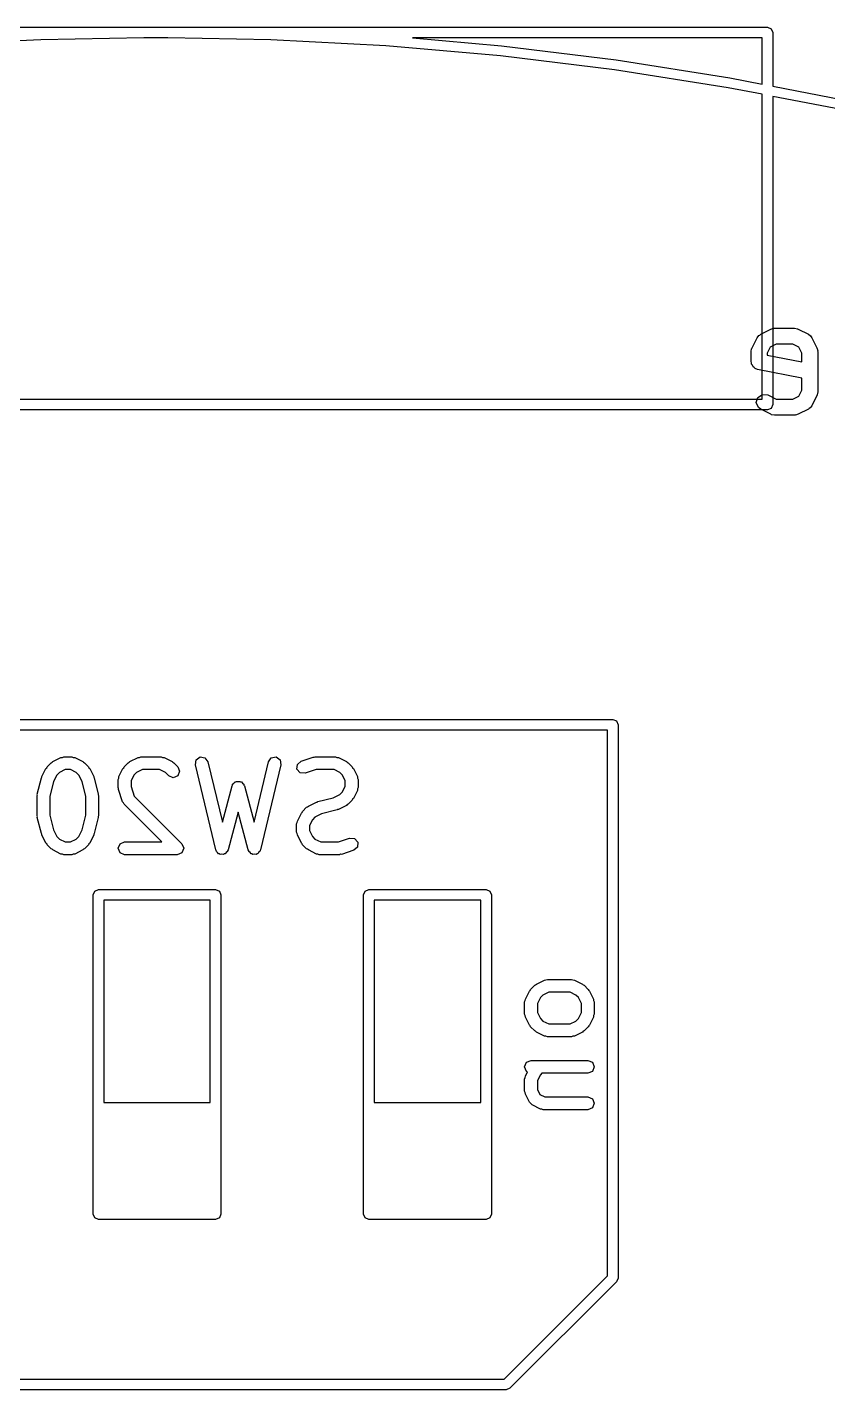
# Model space of a CAD drawing. Extents: x 107.3 to 170.9, y -113.5 to -51.4.
# Drawn here: x 137.91 to 145.43, y -64.2 to -51.39 of the extents above; entities that cross this region are included whole.
import ezdxf

# ---------------------------------------------------------------- set-up
doc = ezdxf.new("R2010")
doc.units = 0
doc.layers.add('BLACK', color=7, linetype='CONTINUOUS')

msp = doc.modelspace()

# ---------------------------------------------------------------- linework, layer by layer
at = {"layer": 'BLACK', "linetype": 'CONTINUOUS'}
for p, q in [((133.36, -51.3934), (144.86, -51.3934)), ((144.86, -51.3934), (144.895, -51.408)), ((144.895, -51.408), (144.91, -51.4434)), ((144.91, -51.4434), (144.91, -51.9462)), ((138.036, -51.5103), (136.957, -51.5668)), ((139.004, -51.4934), (138.036, -51.5103)), ((139.229, -51.4934), (139.004, -51.4934)), ((140.197, -51.5103), (139.229, -51.4934)), ((141.276, -51.5668), (140.197, -51.5103)), ((142.352, -51.661), (141.276, -51.5668)), ((141.527, -51.4934), (142.362, -51.5665)), ((144.81, -51.4934), (141.527, -51.4934)), ((142.362, -51.5665), (143.438, -51.6985)), ((144.81, -51.9268), (144.81, -51.4934)), ((143.424, -51.7927), (142.352, -51.661)), ((143.438, -51.6985), (144.508, -51.8681)), ((144.492, -51.9617), (143.424, -51.7927)), ((144.81, -52.0236), (144.492, -51.9617)), ((144.508, -51.8681), (144.81, -51.9268)), ((144.91, -51.9462), (145.572, -52.0749)), ((144.81, -54.89), (144.81, -52.0236)), ((145.552, -52.1679), (144.91, -52.043)), ((144.91, -52.043), (144.91, -54.94)), ((144.779, -54.2903), (144.789, -54.2858)), ((144.789, -54.2858), (144.797, -54.2777)), ((144.797, -54.2777), (144.892, -54.23)), ((144.892, -54.23), (144.917, -54.2226)), ((144.917, -54.2226), (144.921, -54.2236)), ((144.921, -54.2236), (144.926, -54.2221)), ((144.926, -54.2221), (145.116, -54.2221)), ((145.116, -54.2221), (145.142, -54.2266)), ((145.142, -54.2266), (145.145, -54.2295)), ((145.145, -54.2295), (145.15, -54.23)), ((145.15, -54.23), (145.245, -54.2777)), ((145.245, -54.2777), (145.266, -54.2932)), ((144.708, -54.44), (144.712, -54.4143)), ((144.712, -54.4143), (144.715, -54.4109)), ((144.715, -54.4109), (144.716, -54.4064)), ((144.716, -54.4064), (144.763, -54.3112)), ((144.763, -54.3112), (144.779, -54.2903)), ((144.886, -54.4006), (144.858, -54.4577)), ((144.943, -54.3721), (144.886, -54.4006)), ((145.098, -54.3721), (144.943, -54.3721)), ((145.155, -54.4006), (145.098, -54.3721)), ((145.184, -54.4577), (145.155, -54.4006)), ((145.266, -54.2932), (145.27, -54.3035)), ((145.27, -54.3035), (145.278, -54.3112)), ((145.278, -54.3112), (145.326, -54.4064)), ((145.326, -54.4064), (145.334, -54.4314)), ((144.708, -54.5352), (144.708, -54.44)), ((144.712, -54.5469), (144.708, -54.5352)), ((144.858, -54.4577), (144.858, -54.4737)), ((144.858, -54.4737), (145.184, -54.539)), ((145.184, -54.539), (145.184, -54.4577)), ((145.334, -54.4314), (145.332, -54.4358)), ((145.332, -54.4358), (145.334, -54.44)), ((145.334, -54.44), (145.334, -54.8209)), ((144.712, -54.5592), (144.712, -54.5469)), ((144.721, -54.5702), (144.712, -54.5592)), ((144.725, -54.5834), (144.721, -54.5702)), ((144.736, -54.5896), (144.725, -54.5834)), ((144.744, -54.5993), (144.736, -54.5896)), ((144.768, -54.6088), (144.744, -54.5993)), ((145.184, -54.6919), (144.768, -54.6088)), ((145.184, -54.8032), (145.184, -54.6919)), ((133.41, -54.89), (144.81, -54.89)), ((144.756, -54.9207), (144.77, -54.8715)), ((144.776, -54.9677), (144.756, -54.9207)), ((144.77, -54.8715), (144.813, -54.8432)), ((144.813, -54.8432), (144.864, -54.8491)), ((144.864, -54.8491), (144.943, -54.8888)), ((144.943, -54.8888), (145.098, -54.8888)), ((145.098, -54.8888), (145.155, -54.8603)), ((145.155, -54.8603), (145.184, -54.8032)), ((145.326, -54.8545), (145.278, -54.9497)), ((145.327, -54.85), (145.326, -54.8545)), ((145.329, -54.8466), (145.327, -54.85)), ((145.334, -54.8209), (145.329, -54.8466)), ((144.86, -54.99), (133.36, -54.99)), ((144.797, -54.9832), (144.776, -54.9677)), ((144.892, -55.0309), (144.797, -54.9832)), ((144.895, -54.9754), (144.86, -54.99)), ((144.897, -55.0314), (144.892, -55.0309)), ((144.91, -54.94), (144.895, -54.9754)), ((144.9, -55.0343), (144.897, -55.0314)), ((144.926, -55.0388), (144.9, -55.0343)), ((145.116, -55.0388), (144.926, -55.0388)), ((145.12, -55.0372), (145.116, -55.0388)), ((145.125, -55.0383), (145.12, -55.0372)), ((145.15, -55.0309), (145.125, -55.0383)), ((145.245, -54.9832), (145.15, -55.0309)), ((145.253, -54.9751), (145.245, -54.9832)), ((145.263, -54.9706), (145.253, -54.9751)), ((145.278, -54.9497), (145.263, -54.9706)), ((134.847, -57.8976), (143.407, -57.8976)), ((143.357, -57.9976), (134.897, -57.9976)), ((143.357, -63.1269), (143.357, -57.9976)), ((143.407, -57.8976), (143.442, -57.9122)), ((143.442, -57.9122), (143.457, -57.9476)), ((143.457, -57.9476), (143.457, -63.1476)), ((138.148, -58.2939), (138.224, -58.2558)), ((138.224, -58.2558), (138.238, -58.2548)), ((138.238, -58.2548), (138.251, -58.2495)), ((138.251, -58.2495), (138.327, -58.2495)), ((138.327, -58.2495), (138.34, -58.2548)), ((138.34, -58.2548), (138.354, -58.2558)), ((138.354, -58.2558), (138.43, -58.2939)), ((138.871, -58.2939), (138.948, -58.2558)), ((138.948, -58.2558), (138.962, -58.2548)), ((138.962, -58.2548), (138.974, -58.2495)), ((138.974, -58.2495), (139.165, -58.2495)), ((139.165, -58.2495), (139.178, -58.2548)), ((139.178, -58.2548), (139.192, -58.2558)), ((139.192, -58.2558), (139.268, -58.2939)), ((139.495, -58.2781), (139.532, -58.2511)), ((139.532, -58.2511), (139.577, -58.2584)), ((139.577, -58.2584), (139.604, -58.2956)), ((140.173, -58.2956), (140.2, -58.2584)), ((140.2, -58.2584), (140.245, -58.2511)), ((140.245, -58.2511), (140.283, -58.2781)), ((140.479, -58.2907), (140.594, -58.2526)), ((140.594, -58.2526), (140.603, -58.2533)), ((140.603, -58.2533), (140.613, -58.2495)), ((140.613, -58.2495), (140.803, -58.2495)), ((140.803, -58.2495), (140.816, -58.2548)), ((140.816, -58.2548), (140.83, -58.2558)), ((140.83, -58.2558), (140.906, -58.2939)), ((138.045, -58.4351), (138.083, -58.3589)), ((138.083, -58.3589), (138.09, -58.3524)), ((138.09, -58.3524), (138.094, -58.3433)), ((138.094, -58.3433), (138.132, -58.3052)), ((138.132, -58.3052), (138.141, -58.3014)), ((138.141, -58.3014), (138.148, -58.2939)), ((138.265, -58.3695), (138.21, -58.3969)), ((138.313, -58.3695), (138.265, -58.3695)), ((138.367, -58.3969), (138.313, -58.3695)), ((138.43, -58.2939), (138.436, -58.3014)), ((138.436, -58.3014), (138.445, -58.3052)), ((138.445, -58.3052), (138.484, -58.3433)), ((138.484, -58.3433), (138.487, -58.3524)), ((138.487, -58.3524), (138.495, -58.3589)), ((138.495, -58.3589), (138.533, -58.4351)), ((138.768, -58.4351), (138.806, -58.3589)), ((138.806, -58.3589), (138.814, -58.3524)), ((138.814, -58.3524), (138.818, -58.3433)), ((138.818, -58.3433), (138.856, -58.3052)), ((138.856, -58.3052), (138.865, -58.3014)), ((138.865, -58.3014), (138.871, -58.2939)), ((138.989, -58.3695), (138.934, -58.3969)), ((139.151, -58.3695), (138.989, -58.3695)), ((139.206, -58.3969), (139.151, -58.3695)), ((139.268, -58.2939), (139.274, -58.3014)), ((139.274, -58.3014), (139.284, -58.3052)), ((139.284, -58.3052), (139.322, -58.3433)), ((139.322, -58.3433), (139.339, -58.3857)), ((139.339, -58.3857), (139.322, -58.4281)), ((139.487, -58.3234), (139.495, -58.2781)), ((139.678, -59.1234), (139.487, -58.3234)), ((139.604, -58.2956), (139.74, -58.8643)), ((140.038, -58.8643), (140.173, -58.2956)), ((140.29, -58.3234), (140.099, -59.1234)), ((140.283, -58.2781), (140.29, -58.3234)), ((140.441, -58.3666), (140.445, -58.3208)), ((140.471, -58.4013), (140.441, -58.3666)), ((140.445, -58.3208), (140.479, -58.2907)), ((140.622, -58.3695), (140.517, -58.4045)), ((140.789, -58.3695), (140.622, -58.3695)), ((140.844, -58.3969), (140.789, -58.3695)), ((140.906, -58.2939), (140.912, -58.3014)), ((140.912, -58.3014), (140.922, -58.3052)), ((140.922, -58.3052), (140.96, -58.3433)), ((140.96, -58.3433), (140.963, -58.3524)), ((140.963, -58.3524), (140.971, -58.3589)), ((140.971, -58.3589), (141.009, -58.4351)), ((138.002, -58.5997), (138.04, -58.4473)), ((138.04, -58.4473), (138.044, -58.4419)), ((138.044, -58.4419), (138.045, -58.4351)), ((138.155, -58.4828), (138.12, -58.6217)), ((138.186, -58.4212), (138.155, -58.4828)), ((138.21, -58.3969), (138.186, -58.4212)), ((138.392, -58.4212), (138.367, -58.3969)), ((138.423, -58.4828), (138.392, -58.4212)), ((138.457, -58.6216), (138.423, -58.4828)), ((138.533, -58.4351), (138.533, -58.4419)), ((138.533, -58.4419), (138.537, -58.4473)), ((138.537, -58.4473), (138.575, -58.5997)), ((138.762, -58.4619), (138.767, -58.449)), ((138.762, -58.5381), (138.762, -58.4619)), ((138.767, -58.449), (138.768, -58.4351)), ((138.909, -58.4212), (138.882, -58.4761)), ((138.882, -58.4761), (138.882, -58.5283)), ((138.934, -58.3969), (138.909, -58.4212)), ((139.237, -58.4281), (139.206, -58.3969)), ((139.279, -58.4457), (139.237, -58.4281)), ((139.322, -58.4281), (139.279, -58.4457)), ((139.836, -58.5161), (139.837, -58.508)), ((139.837, -58.508), (139.849, -58.4985)), ((139.849, -58.4985), (139.859, -58.4862)), ((139.859, -58.4862), (139.867, -58.4851)), ((139.867, -58.4851), (139.873, -58.4801)), ((139.873, -58.4801), (139.889, -58.4822)), ((139.889, -58.4822), (139.904, -58.4801)), ((139.904, -58.4801), (139.911, -58.4851)), ((139.911, -58.4851), (139.919, -58.4862)), ((139.919, -58.4862), (139.928, -58.4985)), ((139.928, -58.4985), (139.941, -58.508)), ((139.941, -58.508), (139.942, -58.5161)), ((140.517, -58.4045), (140.471, -58.4013)), ((140.868, -58.4212), (140.844, -58.3969)), ((140.895, -58.4761), (140.868, -58.4212)), ((140.895, -58.5239), (140.895, -58.4761)), ((141.009, -58.4351), (141.01, -58.449)), ((141.01, -58.449), (141.015, -58.4619)), ((141.015, -58.4619), (141.015, -58.5381)), ((138, -58.6143), (138.003, -58.6072)), ((138, -58.8047), (138, -58.6143)), ((138.003, -58.6072), (138.002, -58.5997)), ((138.12, -58.6217), (138.12, -58.7974)), ((138.457, -58.7974), (138.457, -58.6216)), ((138.575, -58.5997), (138.574, -58.6072)), ((138.574, -58.6072), (138.577, -58.6143)), ((138.577, -58.6143), (138.577, -58.8047)), ((138.766, -58.5472), (138.762, -58.5381)), ((138.765, -58.557), (138.766, -58.5472)), ((138.803, -58.6713), (138.765, -58.557)), ((138.882, -58.5283), (138.913, -58.62)), ((138.913, -58.62), (139.36, -59.0671)), ((139.74, -58.8643), (139.831, -58.5226)), ((139.831, -58.5226), (139.836, -58.5161)), ((139.942, -58.5161), (139.947, -58.5226)), ((139.947, -58.5226), (140.038, -58.8643)), ((140.636, -58.6703), (140.782, -58.6338)), ((140.782, -58.6338), (140.844, -58.603)), ((140.844, -58.603), (140.868, -58.5787)), ((140.868, -58.5787), (140.895, -58.5239)), ((140.971, -58.6411), (140.963, -58.6476)), ((141.009, -58.5649), (140.971, -58.6411)), ((141.01, -58.551), (141.009, -58.5649)), ((141.015, -58.5381), (141.01, -58.551)), ((138.812, -58.6819), (138.803, -58.6713)), ((138.818, -58.6948), (138.812, -58.6819)), ((139.172, -59.0495), (138.818, -58.6948)), ((139.889, -58.7709), (139.794, -59.125)), ((139.983, -59.125), (139.889, -58.7709)), ((140.49, -58.7714), (140.494, -58.7623)), ((140.494, -58.7623), (140.532, -58.7242)), ((140.532, -58.7242), (140.541, -58.7204)), ((140.541, -58.7204), (140.548, -58.713)), ((140.548, -58.713), (140.624, -58.6749)), ((140.624, -58.6749), (140.631, -58.6744)), ((140.631, -58.6744), (140.636, -58.6703)), ((140.818, -58.7487), (140.672, -58.7852)), ((140.823, -58.7446), (140.818, -58.7487)), ((140.83, -58.7441), (140.823, -58.7446)), ((140.906, -58.706), (140.83, -58.7441)), ((140.912, -58.6986), (140.906, -58.706)), ((140.922, -58.6948), (140.912, -58.6986)), ((140.96, -58.6567), (140.922, -58.6948)), ((140.963, -58.6476), (140.96, -58.6567)), ((138.003, -58.8118), (138, -58.8047)), ((138.002, -58.8193), (138.003, -58.8118)), ((138.04, -58.9717), (138.002, -58.8193)), ((138.12, -58.7974), (138.155, -58.9362)), ((138.423, -58.9362), (138.457, -58.7974)), ((138.575, -58.8193), (138.537, -58.9717)), ((138.577, -58.8047), (138.574, -58.8118)), ((138.574, -58.8118), (138.575, -58.8193)), ((140.438, -58.8809), (140.444, -58.868)), ((140.438, -58.9571), (140.438, -58.8809)), ((140.444, -58.868), (140.445, -58.8541)), ((140.445, -58.8541), (140.483, -58.7779)), ((140.483, -58.7779), (140.49, -58.7714)), ((140.586, -58.8403), (140.558, -58.8951)), ((140.558, -58.8951), (140.558, -58.943)), ((140.61, -58.816), (140.586, -58.8403)), ((140.672, -58.7852), (140.61, -58.816)), ((138.044, -58.9772), (138.04, -58.9717)), ((138.045, -58.984), (138.044, -58.9772)), ((138.083, -59.0601), (138.045, -58.984)), ((138.155, -58.9362), (138.186, -58.9978)), ((138.186, -58.9978), (138.21, -59.0221)), ((138.21, -59.0221), (138.265, -59.0495)), ((138.313, -59.0495), (138.367, -59.0221)), ((138.367, -59.0221), (138.392, -58.9978)), ((138.392, -58.9978), (138.423, -58.9362)), ((138.533, -58.984), (138.495, -59.0601)), ((138.537, -58.9717), (138.533, -58.9772)), ((138.533, -58.9772), (138.533, -58.984)), ((140.444, -58.97), (140.438, -58.9571)), ((140.445, -58.984), (140.444, -58.97)), ((140.483, -59.0601), (140.445, -58.984)), ((140.558, -58.943), (140.586, -58.9978)), ((140.586, -58.9978), (140.61, -59.0221)), ((140.61, -59.0221), (140.665, -59.0495)), ((140.831, -59.0495), (140.936, -59.0145)), ((140.936, -59.0145), (140.982, -59.0177)), ((140.982, -59.0177), (141.012, -59.0524)), ((138.09, -59.0666), (138.083, -59.0601)), ((138.094, -59.0757), (138.09, -59.0666)), ((138.132, -59.1138), (138.094, -59.0757)), ((138.141, -59.1176), (138.132, -59.1138)), ((138.148, -59.1251), (138.141, -59.1176)), ((138.224, -59.1632), (138.148, -59.1251)), ((138.265, -59.0495), (138.313, -59.0495)), ((138.43, -59.1251), (138.354, -59.1632)), ((138.436, -59.1176), (138.43, -59.1251)), ((138.445, -59.1138), (138.436, -59.1176)), ((138.484, -59.0757), (138.445, -59.1138)), ((138.487, -59.0666), (138.484, -59.0757)), ((138.495, -59.0601), (138.487, -59.0666)), ((138.762, -59.1095), (138.78, -59.0671)), ((138.78, -59.1519), (138.762, -59.1095)), ((138.78, -59.0671), (138.822, -59.0495)), ((138.822, -59.1695), (138.78, -59.1519)), ((138.822, -59.0495), (139.172, -59.0495)), ((139.36, -59.1519), (139.317, -59.1695)), ((139.36, -59.0671), (139.377, -59.1095)), ((139.377, -59.1095), (139.36, -59.1519)), ((139.683, -59.1307), (139.678, -59.1234)), ((139.684, -59.1396), (139.683, -59.1307)), ((139.696, -59.1486), (139.684, -59.1396)), ((139.705, -59.1606), (139.696, -59.1486)), ((139.775, -59.1496), (139.766, -59.1614)), ((139.787, -59.1409), (139.775, -59.1496)), ((139.789, -59.1321), (139.787, -59.1409)), ((139.794, -59.125), (139.789, -59.1321)), ((139.989, -59.1321), (139.983, -59.125)), ((139.99, -59.1409), (139.989, -59.1321)), ((140.002, -59.1496), (139.99, -59.1409)), ((140.011, -59.1614), (140.002, -59.1496)), ((140.081, -59.1486), (140.073, -59.1606)), ((140.093, -59.1396), (140.081, -59.1486)), ((140.094, -59.1307), (140.093, -59.1396)), ((140.099, -59.1234), (140.094, -59.1307)), ((140.49, -59.0666), (140.483, -59.0601)), ((140.494, -59.0757), (140.49, -59.0666)), ((140.532, -59.1138), (140.494, -59.0757)), ((140.541, -59.1176), (140.532, -59.1138)), ((140.548, -59.1251), (140.541, -59.1176)), ((140.624, -59.1632), (140.548, -59.1251)), ((140.665, -59.0495), (140.831, -59.0495)), ((140.974, -59.1283), (140.86, -59.1664)), ((141.009, -59.0982), (140.974, -59.1283)), ((141.012, -59.0524), (141.009, -59.0982)), ((138.238, -59.1642), (138.224, -59.1632)), ((138.251, -59.1695), (138.238, -59.1642)), ((138.327, -59.1695), (138.251, -59.1695)), ((138.34, -59.1642), (138.327, -59.1695)), ((138.354, -59.1632), (138.34, -59.1642)), ((139.317, -59.1695), (138.822, -59.1695)), ((139.714, -59.162), (139.705, -59.1606)), ((139.721, -59.1675), (139.714, -59.162)), ((139.736, -59.1655), (139.721, -59.1675)), ((139.75, -59.1679), (139.736, -59.1655)), ((139.757, -59.1626), (139.75, -59.1679)), ((139.766, -59.1614), (139.757, -59.1626)), ((140.02, -59.1626), (140.011, -59.1614)), ((140.027, -59.1679), (140.02, -59.1626)), ((140.042, -59.1655), (140.027, -59.1679)), ((140.057, -59.1675), (140.042, -59.1655)), ((140.064, -59.162), (140.057, -59.1675)), ((140.073, -59.1606), (140.064, -59.162)), ((140.638, -59.1642), (140.624, -59.1632)), ((140.651, -59.1695), (140.638, -59.1642)), ((140.841, -59.1695), (140.651, -59.1695)), ((140.85, -59.1657), (140.841, -59.1695)), ((140.86, -59.1664), (140.85, -59.1657)), ((138.527, -59.5476), (138.541, -59.5122)), ((138.541, -59.5122), (138.577, -59.4976)), ((138.577, -59.4976), (139.677, -59.4976)), ((139.677, -59.4976), (139.712, -59.5122)), ((139.712, -59.5122), (139.727, -59.5476)), ((141.067, -59.5476), (141.081, -59.5122)), ((141.081, -59.5122), (141.117, -59.4976)), ((141.117, -59.4976), (142.217, -59.4976)), ((142.217, -59.4976), (142.252, -59.5122)), ((142.252, -59.5122), (142.267, -59.5476)), ((138.527, -62.5476), (138.527, -59.5476)), ((138.627, -59.5976), (138.627, -61.4976)), ((139.627, -59.5976), (138.627, -59.5976)), ((139.627, -61.4976), (139.627, -59.5976)), ((139.727, -59.5476), (139.727, -62.5476)), ((141.067, -62.5476), (141.067, -59.5476)), ((141.167, -59.5976), (141.167, -61.4976)), ((142.167, -59.5976), (141.167, -59.5976)), ((142.167, -61.4976), (142.167, -59.5976)), ((142.267, -59.5476), (142.267, -62.5476)), ((142.632, -60.4441), (142.636, -60.4349)), ((142.636, -60.4349), (142.674, -60.3968)), ((142.674, -60.3968), (142.683, -60.3931)), ((142.683, -60.3931), (142.69, -60.3856)), ((142.69, -60.3856), (142.766, -60.3475)), ((142.766, -60.3475), (142.78, -60.3465)), ((142.78, -60.3465), (142.793, -60.3412)), ((142.793, -60.3412), (143.021, -60.3412)), ((143.021, -60.3412), (143.034, -60.3465)), ((143.034, -60.3465), (143.048, -60.3475)), ((143.048, -60.3475), (143.124, -60.3856)), ((143.124, -60.3856), (143.131, -60.3931)), ((143.131, -60.3931), (143.14, -60.3968)), ((143.14, -60.3968), (143.178, -60.4349)), ((143.178, -60.4349), (143.182, -60.4441)), ((142.58, -60.5536), (142.586, -60.5406)), ((142.58, -60.6678), (142.58, -60.5536)), ((142.586, -60.5406), (142.587, -60.5267)), ((142.587, -60.5267), (142.625, -60.4505)), ((142.625, -60.4505), (142.632, -60.4441)), ((142.728, -60.5129), (142.7, -60.5677)), ((142.752, -60.4886), (142.728, -60.5129)), ((142.807, -60.4612), (142.752, -60.4886)), ((143.007, -60.4612), (142.807, -60.4612)), ((143.062, -60.4886), (143.007, -60.4612)), ((143.086, -60.5129), (143.062, -60.4886)), ((143.114, -60.5677), (143.086, -60.5129)), ((143.182, -60.4441), (143.189, -60.4505)), ((143.189, -60.4505), (143.227, -60.5267)), ((143.227, -60.5267), (143.228, -60.5406)), ((143.228, -60.5406), (143.234, -60.5536)), ((143.234, -60.5536), (143.234, -60.6678)), ((142.586, -60.6807), (142.58, -60.6678)), ((142.587, -60.6947), (142.586, -60.6807)), ((142.7, -60.5677), (142.7, -60.6537)), ((142.7, -60.6537), (142.728, -60.7085)), ((143.086, -60.7085), (143.114, -60.6537)), ((143.114, -60.6537), (143.114, -60.5677)), ((143.228, -60.6807), (143.227, -60.6947)), ((143.234, -60.6678), (143.228, -60.6807)), ((142.625, -60.7709), (142.587, -60.6947)), ((142.632, -60.7773), (142.625, -60.7709)), ((142.636, -60.7865), (142.632, -60.7773)), ((142.674, -60.8245), (142.636, -60.7865)), ((142.728, -60.7085), (142.752, -60.7328)), ((142.752, -60.7328), (142.807, -60.7602)), ((142.807, -60.7602), (143.007, -60.7602)), ((143.007, -60.7602), (143.062, -60.7328)), ((143.062, -60.7328), (143.086, -60.7085)), ((143.178, -60.7865), (143.14, -60.8245)), ((143.182, -60.7773), (143.178, -60.7865)), ((143.189, -60.7709), (143.182, -60.7773)), ((143.227, -60.6947), (143.189, -60.7709)), ((142.683, -60.8283), (142.674, -60.8245)), ((142.69, -60.8358), (142.683, -60.8283)), ((142.766, -60.8739), (142.69, -60.8358)), ((142.78, -60.8749), (142.766, -60.8739)), ((142.793, -60.8802), (142.78, -60.8749)), ((143.021, -60.8802), (142.793, -60.8802)), ((143.034, -60.8749), (143.021, -60.8802)), ((143.048, -60.8739), (143.034, -60.8749)), ((143.124, -60.8358), (143.048, -60.8739)), ((143.131, -60.8283), (143.124, -60.8358)), ((143.14, -60.8245), (143.131, -60.8283)), ((142.58, -61.1631), (142.598, -61.1206)), ((142.598, -61.2055), (142.58, -61.1631)), ((142.598, -61.1206), (142.64, -61.1031)), ((142.64, -61.1031), (143.174, -61.1031)), ((143.174, -61.1031), (143.216, -61.1206)), ((143.216, -61.1206), (143.234, -61.1631)), ((143.234, -61.1631), (143.216, -61.2055)), ((142.58, -61.2774), (142.586, -61.2645)), ((142.58, -61.3916), (142.58, -61.2774)), ((142.586, -61.2645), (142.587, -61.2505)), ((142.587, -61.2505), (142.607, -61.2094)), ((142.607, -61.2094), (142.598, -61.2055)), ((142.728, -61.2367), (142.7, -61.2915)), ((142.7, -61.2915), (142.7, -61.3775)), ((142.741, -61.2231), (142.728, -61.2367)), ((143.174, -61.2231), (142.741, -61.2231)), ((143.216, -61.2055), (143.174, -61.2231)), ((142.586, -61.4045), (142.58, -61.3916)), ((142.587, -61.4185), (142.586, -61.4045)), ((142.625, -61.4947), (142.587, -61.4185)), ((142.7, -61.3775), (142.723, -61.4231)), ((142.723, -61.4231), (142.769, -61.4459)), ((142.769, -61.4459), (143.174, -61.4459)), ((143.174, -61.4459), (143.216, -61.4635)), ((138.627, -61.4976), (139.627, -61.4976)), ((141.167, -61.4976), (142.167, -61.4976)), ((142.639, -61.5071), (142.625, -61.4947)), ((142.652, -61.5215), (142.639, -61.5071)), ((142.728, -61.5596), (142.652, -61.5215)), ((142.742, -61.5606), (142.728, -61.5596)), ((142.755, -61.5659), (142.742, -61.5606)), ((143.174, -61.5659), (142.755, -61.5659)), ((143.216, -61.5484), (143.174, -61.5659)), ((143.216, -61.4635), (143.234, -61.5059)), ((143.234, -61.5059), (143.216, -61.5484)), ((138.541, -62.583), (138.527, -62.5476)), ((138.577, -62.5976), (138.541, -62.583)), ((139.677, -62.5976), (138.577, -62.5976)), ((139.712, -62.583), (139.677, -62.5976)), ((139.727, -62.5476), (139.712, -62.583)), ((141.081, -62.583), (141.067, -62.5476)), ((141.117, -62.5976), (141.081, -62.583)), ((142.217, -62.5976), (141.117, -62.5976)), ((142.252, -62.583), (142.217, -62.5976)), ((142.267, -62.5476), (142.252, -62.583)), ((142.386, -64.0976), (143.357, -63.1269)), ((143.442, -63.183), (142.442, -64.183)), ((143.457, -63.1476), (143.442, -63.183)), ((134.897, -64.0976), (142.386, -64.0976)), ((142.407, -64.1976), (134.847, -64.1976)), ((142.442, -64.183), (142.407, -64.1976))]:
    msp.add_line(p, q, dxfattribs=at)

doc.saveas('drawing.dxf')
